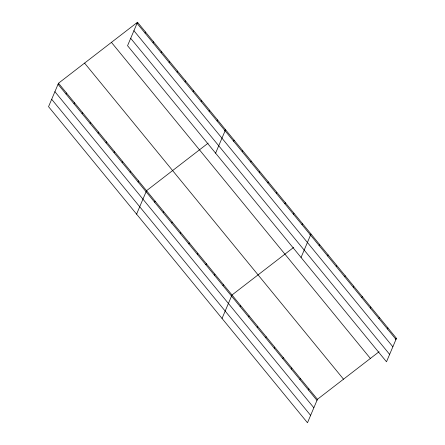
<?xml version="1.0" encoding="UTF-8"?>
<svg xmlns="http://www.w3.org/2000/svg" width="445" height="445" viewBox="0 0 445 445"><rect width="100%" height="100%" fill="white"/><g stroke="black" fill="none" stroke-linecap="round" stroke-linejoin="round"><path stroke-width="0.67" d="M137.511 22.25L127.559 45.696L386.499 361.774L396.451 338.328L137.511 22.25L58.501 83.226L48.55 106.672L307.489 422.75L317.441 399.304L379.068 351.745M66.049 94.079L66.505 92.994M74.048 103.846L74.51 102.767M82.052 113.614L82.514 112.535M90.057 123.387L90.519 122.308M98.061 133.155L98.517 132.076M145.059 33.102L145.515 32.018M106.066 142.923L106.522 141.844M153.063 42.87L153.519 41.791M114.07 152.696L114.526 151.617M161.062 52.638L161.524 51.559M122.069 162.464L122.531 161.385M169.067 62.411L169.528 61.327M130.073 172.237L130.535 171.153M177.071 72.179L177.533 71.1M138.078 182.005L138.54 180.926M185.076 81.947L185.532 80.868M136.587 214.14L146.538 190.694L208.171 143.129M193.08 91.72L193.536 90.635M154.626 202.202L155.088 201.123M201.084 101.488L201.541 100.409M163.17 212.638L163.632 211.553M209.083 111.256L209.545 110.176M171.714 223.067L172.176 221.983M217.088 121.029L217.549 119.944M180.264 233.497L180.72 232.418M215.597 153.163L225.554 129.718L224.464 130.557M188.808 243.927L189.264 242.848M233.636 141.226L234.098 140.147M197.352 254.356L197.808 253.277M242.18 151.656L242.642 150.577M205.896 264.786L206.358 263.707M250.73 162.091L251.186 161.007M214.44 275.216L214.902 274.137M259.274 172.521L259.73 171.436M222.984 285.651L223.446 284.566M267.818 182.951L268.274 181.871M222.038 318.442L231.99 295.002L293.617 247.437M276.362 193.38L276.823 192.301M240.078 306.51L240.534 305.431M284.906 203.81L285.367 202.731M248.621 316.94L249.078 315.861M293.45 214.24L293.911 213.161M257.166 327.37L257.627 326.291M301.999 224.669L302.455 223.59M265.709 337.8L266.171 336.72M301.048 257.466L310.999 234.02L309.915 234.86M274.254 348.235L274.715 347.15M319.087 245.534L319.543 244.455M282.803 358.664L283.259 357.58M327.631 255.964L328.093 254.885M291.347 369.094L291.803 368.015M336.175 266.394L336.637 265.315M299.891 379.524L300.347 378.445M344.719 276.823L345.181 275.744M308.435 389.954L308.897 388.874M353.269 287.253L353.725 286.174M361.813 297.688L362.269 296.604M370.357 308.118L370.813 307.033M378.901 318.548L379.363 317.469M387.445 328.977L387.907 327.898M395.366 339.168L396.451 338.328M137.054 23.329L395.989 339.407M133.923 30.711L392.857 346.789M130.691 38.315L389.631 354.392M111.439 42.375L370.379 358.447M84.578 63.107L343.512 379.185M58.501 83.226L317.441 399.304M58.045 84.305L316.979 400.383M54.913 91.687L313.847 407.765M51.681 99.291L310.621 415.369"/></g></svg>
